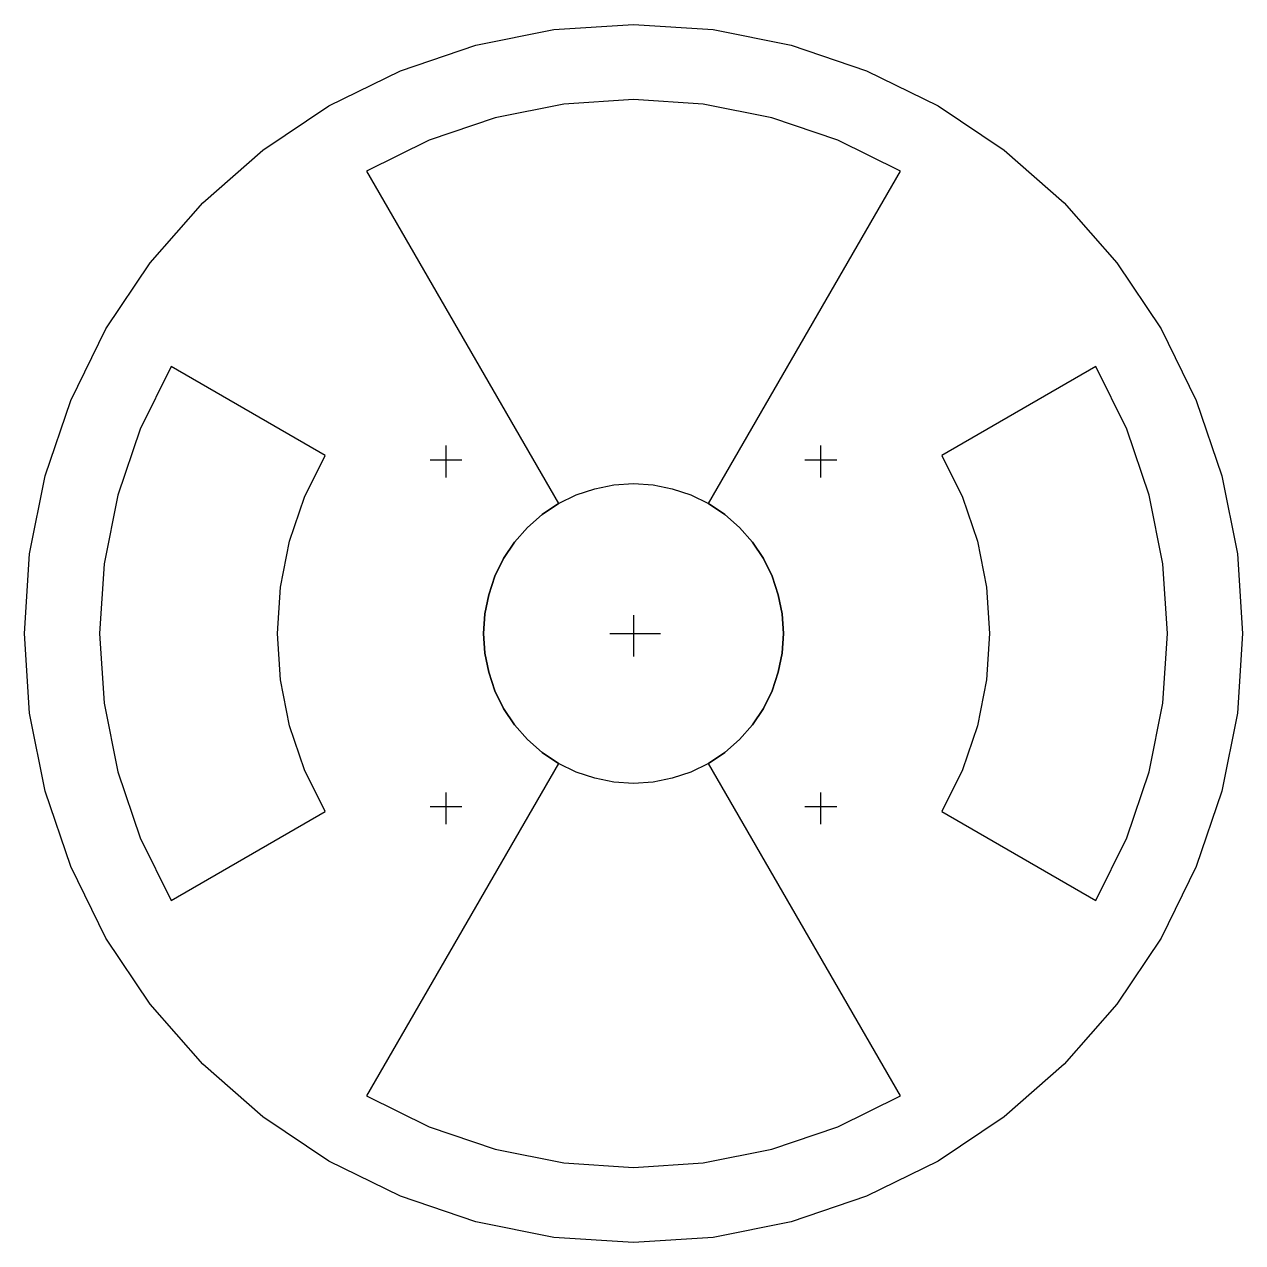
# Model space of a CAD drawing. Header units: metres. Extents: x 180.6 to 245.6, y 37.5 to 102.5.
import ezdxf

# ---------------------------------------------------------------- set-up
doc = ezdxf.new("R2010")
doc.units = ezdxf.units.M

msp = doc.modelspace()

# ---------------------------------------------------------------- linework, layer by layer
at = {"layer": 'Layer0'}
for p, q in [((203.1, 79.25), (203.1, 80.025)), ((223.1, 79.25), (223.1, 80.025)), ((203.1, 79.25), (202.244, 79.25)), ((203.1, 78.325), (203.1, 79.25)), ((203.944, 79.25), (203.1, 79.25)), ((223.1, 79.25), (222.244, 79.25)), ((223.1, 78.325), (223.1, 79.25)), ((223.944, 79.25), (223.1, 79.25)), ((213.1, 70.97), (213.1, 70)), ((211.845, 70), (213.1, 70)), ((213.1, 70), (214.545, 70)), ((213.1, 70), (213.1, 68.77)), ((203.1, 60.75), (203.1, 61.525)), ((223.1, 60.75), (223.1, 61.525)), ((203.1, 60.75), (202.244, 60.75)), ((203.944, 60.75), (203.1, 60.75)), ((203.1, 59.825), (203.1, 60.75)), ((223.1, 60.75), (222.244, 60.75)), ((223.944, 60.75), (223.1, 60.75)), ((223.1, 59.825), (223.1, 60.75))]:
    msp.add_line(p, q, dxfattribs=at)
for points in [[(245.6, 70, 0), (245.322, 65.758, 0), (244.493, 61.588, 0), (243.126, 57.563, 0), (241.246, 53.75, 0), (238.884, 50.215, 0), (236.081, 47.019, 0), (232.885, 44.216, 0), (229.35, 41.854, 0), (225.537, 39.974, 0), (221.512, 38.607, 0), (217.342, 37.778, 0), (213.1, 37.5, 0), (208.858, 37.778, 0), (204.688, 38.607, 0), (200.663, 39.974, 0), (196.85, 41.854, 0), (193.315, 44.216, 0), (190.119, 47.019, 0), (187.316, 50.215, 0), (184.954, 53.75, 0), (183.074, 57.563, 0), (181.707, 61.588, 0), (180.878, 65.758, 0), (180.6, 70, 0), (180.878, 74.242, 0), (181.707, 78.412, 0), (183.074, 82.437, 0), (184.954, 86.25, 0), (187.316, 89.785, 0), (190.119, 92.981, 0), (193.315, 95.784, 0), (196.85, 98.146, 0), (200.663, 100.026, 0), (204.688, 101.393, 0), (208.858, 102.222, 0), (213.1, 102.5, 0), (217.342, 102.222, 0), (221.512, 101.393, 0), (225.537, 100.026, 0), (229.35, 98.146, 0), (232.885, 95.784, 0), (236.081, 92.981, 0), (238.884, 89.785, 0), (241.246, 86.25, 0), (243.126, 82.437, 0), (244.493, 78.412, 0), (245.322, 74.242, 0), (245.6, 70, 0)], [(202.197, 96.323, 0), (198.854, 94.674, 0), (209.1, 76.928, 0), (208.23, 76.347, 0), (207.443, 75.657, 0), (206.753, 74.87, 0), (206.172, 74, 0), (205.709, 73.061, 0), (205.373, 72.071, 0), (205.168, 71.044, 0), (205.1, 70, 0), (205.168, 68.956, 0), (205.373, 67.929, 0), (205.709, 66.939, 0), (206.172, 66, 0), (206.753, 65.13, 0), (207.443, 64.343, 0), (208.23, 63.653, 0), (209.1, 63.072, 0), (198.854, 45.326, 0), (202.197, 43.677, 0), (205.726, 42.479, 0), (209.381, 41.752, 0), (213.1, 41.509, 0), (216.819, 41.752, 0), (220.474, 42.479, 0), (224.003, 43.677, 0), (227.346, 45.326, 0), (217.1, 63.072, 0), (217.97, 63.653, 0), (218.757, 64.343, 0), (219.447, 65.13, 0), (220.028, 66, 0), (220.491, 66.939, 0), (220.827, 67.929, 0), (221.032, 68.956, 0), (221.1, 70, 0), (221.032, 71.044, 0), (220.827, 72.071, 0), (220.491, 73.061, 0), (220.028, 74, 0), (219.447, 74.87, 0), (218.757, 75.657, 0), (217.97, 76.347, 0), (217.1, 76.928, 0), (227.346, 94.674, 0), (224.003, 96.323, 0), (220.474, 97.521, 0), (216.819, 98.248, 0), (213.1, 98.491, 0), (209.381, 98.248, 0), (205.726, 97.521, 0), (202.197, 96.323, 0)], [(196.646, 79.5, 0), (188.426, 84.246, 0), (186.777, 80.903, 0), (185.579, 77.374, 0), (184.852, 73.719, 0), (184.609, 70, 0), (184.852, 66.281, 0), (185.579, 62.626, 0), (186.777, 59.097, 0), (188.426, 55.754, 0), (196.646, 60.5, 0), (195.546, 62.729, 0), (194.747, 65.082, 0), (194.263, 67.52, 0), (194.1, 70, 0), (194.263, 72.48, 0), (194.747, 74.918, 0), (195.546, 77.271, 0), (196.646, 79.5, 0)], [(229.554, 60.5, 0), (237.774, 55.754, 0), (239.423, 59.097, 0), (240.621, 62.626, 0), (241.348, 66.281, 0), (241.591, 70, 0), (241.348, 73.719, 0), (240.621, 77.374, 0), (239.423, 80.903, 0), (237.774, 84.246, 0), (229.554, 79.5, 0), (230.654, 77.271, 0), (231.453, 74.918, 0), (231.937, 72.48, 0), (232.1, 70, 0), (231.937, 67.52, 0), (231.453, 65.082, 0), (230.654, 62.729, 0), (229.554, 60.5, 0)], [(213.1, 78, 0), (214.144, 77.932, 0), (215.171, 77.727, 0), (216.161, 77.391, 0), (217.1, 76.928, 0), (217.97, 76.347, 0), (218.757, 75.657, 0), (219.447, 74.87, 0), (220.028, 74, 0), (220.491, 73.061, 0), (220.827, 72.071, 0), (221.032, 71.044, 0), (221.1, 70, 0), (221.032, 68.956, 0), (220.827, 67.929, 0), (220.491, 66.939, 0), (220.028, 66, 0), (219.447, 65.13, 0), (218.757, 64.343, 0), (217.97, 63.653, 0), (217.1, 63.072, 0), (216.161, 62.609, 0), (215.171, 62.273, 0), (214.144, 62.068, 0), (213.1, 62, 0), (212.056, 62.068, 0), (211.029, 62.273, 0), (210.039, 62.609, 0), (209.1, 63.072, 0), (208.23, 63.653, 0), (207.443, 64.343, 0), (206.753, 65.13, 0), (206.172, 66, 0), (205.709, 66.939, 0), (205.373, 67.929, 0), (205.168, 68.956, 0), (205.1, 70, 0), (205.168, 71.044, 0), (205.373, 72.071, 0), (205.709, 73.061, 0), (206.172, 74, 0), (206.753, 74.87, 0), (207.443, 75.657, 0), (208.23, 76.347, 0), (209.1, 76.928, 0), (210.039, 77.391, 0), (211.029, 77.727, 0), (212.056, 77.932, 0), (213.1, 78, 0)]]:
    msp.add_polyline3d(points, dxfattribs=at)

doc.saveas('drawing.dxf')
